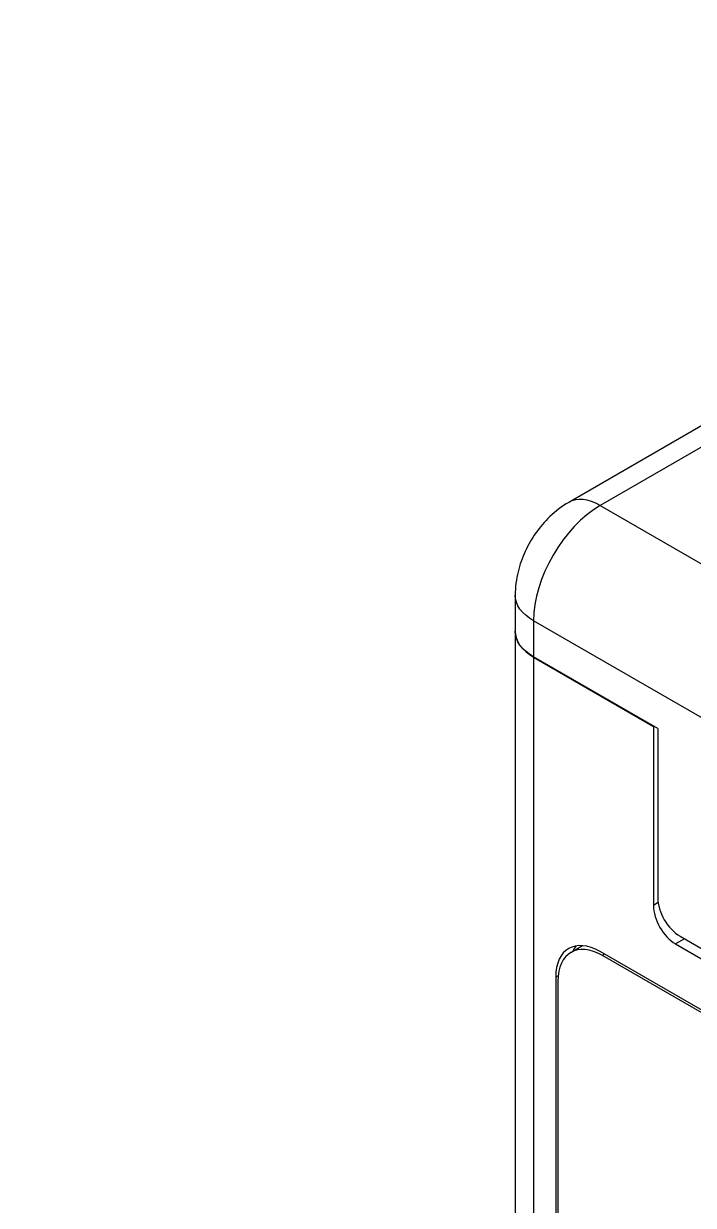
# Model space of a CAD drawing. Header units: millimetres. Extents: x -383313 to -161684, y -117025 to 99224.
# Drawn here: x -341793.37 to -341772.04, y -8563.75 to -8526.12 of the extents above; entities that cross this region are included whole.
import ezdxf

# ---------------------------------------------------------------- set-up
doc = ezdxf.new("R2010")
doc.units = ezdxf.units.MM
doc.header["$MEASUREMENT"] = 0
doc.linetypes.add('AM_ISO08W050x2', pattern=[9, 6, -0.75, 1.5, -0.75])
for name, color, linetype in [('P-0000', 7, 'Continuous'), ('PV-2BB', 7, 'Continuous'), ('Робот', 30, 'Continuous')]:
    doc.layers.add(name, color=color, linetype=linetype)

# ---------------------------------------------------------------- blocks, each defined once
blk = doc.blocks.new('Робот ABB IRB660_3.15 (сверху)')
at = {"layer": 'Робот'}
blk.add_circle((0, 0), 3150, dxfattribs=at)
blk = doc.blocks.new('A$C16512043')
at = {"color": 7, "linetype": 'Continuous', "lineweight": 15}
blk.add_arc((0, 0), 1000, 144.865345, 215.34511, dxfattribs=at)
blk = doc.blocks.new('A$C11CE3AA3')
at = {"layer": 'P-0000', "color": 7, "linetype": 'AM_ISO08W050x2'}
blk.add_blockref('A$C16512043', (0, 0), dxfattribs=at)
blk = doc.blocks.new('A$C48DD7FF4')
at = {"layer": 'P-0000', "color": 7, "linetype": 'AM_ISO08W050x2', "rotation": 90}
blk.add_blockref('A$C11CE3AA3', (0, 0), dxfattribs=at)
blk = doc.blocks.new('A$C85faf101')
at = {"layer": 'P-0000', "color": 7, "linetype": 'AM_ISO08W050x2', "rotation": 269.8977813728555}
blk.add_blockref('A$C48DD7FF4', (1020.31, 0, 5), dxfattribs=at)
blk = doc.blocks.new('*U231')
at = {"layer": 'PV-2BB'}
for p, q in [((1321.242, 74.937, 1396.179), (1321.009, 74.703, 1395.712)), ((1331.443, 70.44, 1401.883), (1322.449, 74.937, 1397.386)), ((1321.006, 74.7, 1395.706), (1313.102, 66.796, 1379.898)), ((1321.283, 74.563, 1395.846), (1321.049, 74.33, 1395.379)), ((1324.149, 68.83, 1392.979), (1321.283, 74.563, 1395.846)), ((1330.876, 70.516, 1401.392), (1322.783, 74.563, 1397.346)), ((1322.783, 74.563, 1397.346), (1325.649, 68.83, 1394.479)), ((1321.046, 74.326, 1395.372), (1313.116, 66.396, 1379.512)), ((1321.046, 74.326, 1395.372), (1321.946, 72.527, 1394.473)), ((1321.983, 72.463, 1394.446), (1321.049, 74.33, 1395.379)), ((1321.946, 72.527, 1394.473), (1320.782, 71.364, 1392.146)), ((1321.983, 72.463, 1394.446), (1320.883, 71.363, 1392.246)), ((1321.946, 72.527, 1394.473), (1321.952, 72.524, 1394.476)), ((1319.216, 71.996, 1391.212), (1314.883, 67.663, 1382.546)), ((1319.216, 71.946, 1391.162), (1314.916, 67.646, 1382.562)), ((1319.253, 71.978, 1391.231), (1319.216, 71.996, 1391.212)), ((1319.549, 71.987, 1391.536), (1319.724, 71.9, 1391.623)), ((1321.749, 67.93, 1389.679), (1319.883, 71.663, 1391.546)), ((1321.716, 67.946, 1389.662), (1319.883, 71.613, 1391.496)), ((1319.916, 71.596, 1391.512), (1319.883, 71.613, 1391.496)), ((1320.855, 71.327, 1392.183), (1320.782, 71.364, 1392.146)), ((1320.782, 70.864, 1391.646), (1321.516, 69.397, 1390.913)), ((1320.916, 70.797, 1391.713), (1320.782, 70.864, 1391.646)), ((1320.883, 70.863, 1391.746), (1321.549, 69.53, 1391.079))]:
    blk.add_line(p, q, dxfattribs=at)
at = {"layer": 'PV-2BB', "extrusion": (0.57735, 0.57735, -0.57735)}
for centre in [(1321.949, 74.23, 1396.179), (1321.716, 73.996, 1395.712)]:
    blk.add_ellipse(centre, major_axis=(-0.707, 0.707), ratio=0.57735, start_param=-0.785398, end_param=0, dxfattribs=at)
at = {"layer": 'PV-2BB', "extrusion": (-0.57735, -0.57735, 0.57735)}
for centre, major_axis, start_param, end_param in [((1322.449, 74.23, 1396.679), (0, 0.707, 0.707), -0.785398, 0), ((1321.713, 73.993, 1395.706), (-0.707, 0.707), -0.007071, 0.785398), ((1322.283, 74.063, 1396.346), (-1.061, 0, -1.061), -2.356194, -0.785398), ((1319.549, 71.33, 1390.879), (0, 0.707, 0.707), -0.785398, 0.785398), ((1319.549, 71.28, 1390.829), (0, 0.707, 0.707), -0.785398, 0.785398), ((1319.749, 71.23, 1390.979), (0, 0.707, 0.707), 0.213756, 0.378312), ((1320.949, 71.03, 1391.979), (0, -0.354, -0.354), -2.356194, -0.785398), ((1321.049, 71.03, 1392.079), (0, -0.354, -0.354), -2.356194, -0.785398)]:
    blk.add_ellipse(centre, major_axis=major_axis, ratio=0.57735, start_param=start_param, end_param=end_param, dxfattribs=at)
at = {"layer": 'PV-2BB'}
blk.add_open_spline([(1322.449, 74.937, 1397.386), (1322.34, 74.991, 1397.332), (1322.24, 75.029, 1397.269), (1322.052, 75.084, 1397.136), (1321.964, 75.1, 1397.064), (1321.795, 75.117, 1396.913), (1321.716, 75.117, 1396.833), (1321.564, 75.1, 1396.665), (1321.493, 75.084, 1396.576), (1321.359, 75.029, 1396.388), (1321.297, 74.991, 1396.288), (1321.242, 74.937, 1396.179)], degree=3, knots=[4.712389, 4.712389, 4.712389, 4.712389, 5.026548, 5.026548, 5.340708, 5.340708, 5.654867, 5.654867, 5.969026, 5.969026, 6.283185, 6.283185, 6.283185, 6.283185], dxfattribs=at)

msp = doc.modelspace()

# ---------------------------------------------------------------- block references
at = {"ltscale": 100}
msp.add_blockref('A$C85faf101', (-341854.51332, -7972.09281), dxfattribs=at)
at = {"layer": 'PV-2BB', "extrusion": (0, 0.816497, 0.57735), "xscale": 2, "yscale": 2, "zscale": 2, "rotation": 225}
msp.add_blockref('*U231', (343540.26088, 6907.56339, -9768.76983), dxfattribs=at)
at = {"layer": 'Робот', "rotation": 180}
msp.add_blockref('Робот ABB IRB660_3.15 (сверху)', (-344500.63713, -5731.42318), dxfattribs=at)

doc.saveas('drawing.dxf')
